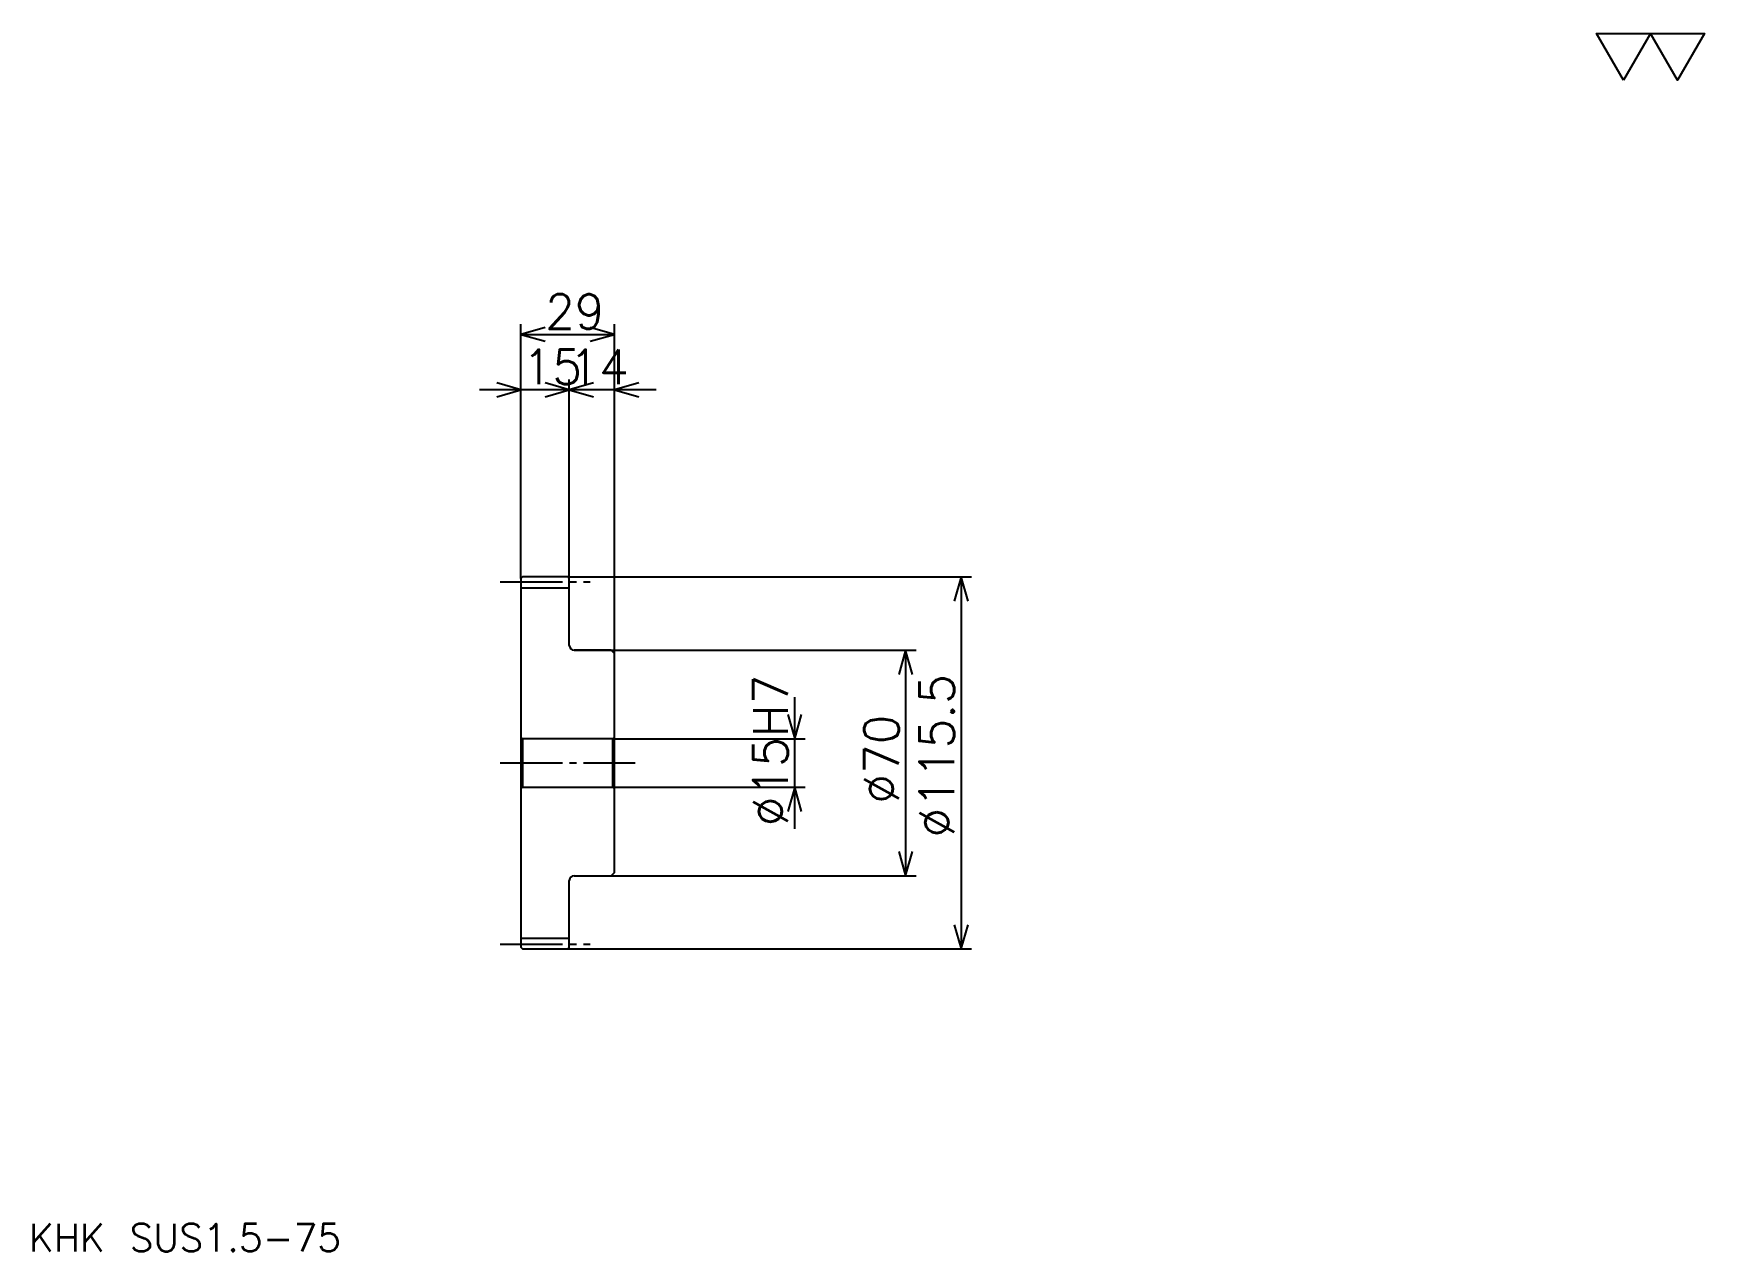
# Model space of a CAD drawing. Extents: x 23 to 542, y 24 to 402.
import ezdxf

# ---------------------------------------------------------------- set-up
doc = ezdxf.new("R2010")
doc.units = 0
doc.linetypes.add('DASHDOT', pattern=[25.826087, 19.369565, -2.152174, 2.152174, -2.152174])
doc.layers.get('0').update_dxf_attribs({"linetype": 'CONTINUOUS'})
doc.layers.add('DASHDOT', color=6, linetype='DASHDOT')
doc.styles.add('KANJI', font='TXT', dxfattribs={"bigfont": 'BIGFONT'})

msp = doc.modelspace()

# ---------------------------------------------------------------- linework, layer by layer
at = {"color": 5}
for p, q in [((174.32608, 233.152176), (174.32608, 311.706512)), ((203.32608, 233.152176), (203.32608, 311.706512)), ((174.32608, 308.478271), (203.32608, 308.478271)), ((202.23912, 291.260864), (161.41304, 291.260864)), ((216.23912, 291.260864), (176.41304, 291.260864)), ((189.32608, 233.152176), (189.32608, 294.489136)), ((174.32608, 232.652176), (174.32608, 233.152176)), ((188.82608, 233.152176), (203.32608, 233.152176)), ((189.32608, 232.652176), (189.32608, 233.152176)), ((203.32608, 233.152176), (314.163025, 233.152176)), ((203.32608, 209.402176), (203.32608, 233.152176)), ((310.934784, 233.152176), (310.934784, 117.652176)), ((190.82608, 210.402176), (203.32608, 210.402176)), ((203.32608, 210.402176), (296.945648, 210.402176)), ((293.717377, 210.402176), (293.717377, 140.402176)), ((259.282593, 154.989136), (259.282593, 195.815216)), ((203.32608, 182.902176), (262.510864, 182.902176)), ((203.32608, 167.902176), (262.510864, 167.902176)), ((190.82608, 140.402176), (203.32608, 140.402176)), ((203.32608, 140.402176), (296.945648, 140.402176)), ((188.82608, 117.652176), (203.32608, 117.652176)), ((203.32608, 117.652176), (314.163025, 117.652176))]:
    msp.add_line(p, q, dxfattribs=at)
at = {"color": 4}
for p, q in [((174.32608, 229.777176), (189.32608, 229.777176)), ((174.82608, 182.902176), (174.82608, 167.902176)), ((202.82608, 182.902176), (203.32608, 183.402176)), ((202.82608, 167.902176), (203.32608, 167.402176)), ((174.32608, 121.027176), (189.32608, 121.027176))]:
    msp.add_line(p, q, dxfattribs=at)
at = {"color": 7}
msp.add_lwpolyline([(516.521729, 387.391296), (508.128235, 401.940002), (541.702148, 401.940002), (533.308716, 387.391296), (524.915222, 401.940002), (516.521729, 387.391296)], dxfattribs=at)
at = {"color": 5}
for points in [[(181.858688, 310.630432), (174.32608, 308.478271), (181.858688, 306.32608)], [(195.793472, 306.32608), (203.32608, 308.478271), (195.793472, 310.630432)], [(166.793472, 289.108704), (174.32608, 291.260864), (166.793472, 293.413055)], [(181.793472, 289.108704), (189.32608, 291.260864), (181.793472, 293.413055)], [(196.858688, 293.413055), (189.32608, 291.260864), (196.858688, 289.108704)], [(210.858688, 293.413055), (203.32608, 291.260864), (210.858688, 289.108704)], [(313.086975, 225.619568), (310.934784, 233.152176), (308.782593, 225.619568)], [(295.869568, 202.869568), (293.717377, 210.402176), (291.565216, 202.869568)], [(257.130432, 190.434784), (259.282593, 182.902176), (261.434784, 190.434784)], [(261.434784, 160.369568), (259.282593, 167.902176), (257.130432, 160.369568)], [(291.565216, 147.934784), (293.717377, 140.402176), (295.869568, 147.934784)], [(308.782593, 125.184784), (310.934784, 117.652176), (313.086975, 125.184784)]]:
    msp.add_lwpolyline(points, dxfattribs=at)
at = {"color": 4}
for points in [[(189.32608, 211.902176), (189.32608, 232.652176), (188.82608, 233.152176), (174.82608, 233.152176), (174.32608, 232.652176), (174.32608, 167.402176)], [(190.82608, 140.402176), (202.32608, 140.402176), (203.32608, 141.402176), (203.32608, 209.402176), (202.32608, 210.402176), (190.82608, 210.402176)], [(174.32608, 167.402176), (174.82608, 167.902176), (202.82608, 167.902176), (202.82608, 182.902176), (174.82608, 182.902176), (174.32608, 183.402176)], [(174.32608, 167.402176), (174.32608, 118.152176), (174.82608, 117.652176), (188.82608, 117.652176), (189.32608, 118.152176), (189.32608, 138.902176)]]:
    msp.add_lwpolyline(points, dxfattribs=at)
for centre, start, end in [((190.82608, 211.902176), 180, 270), ((190.82608, 138.902176), 90, 180)]:
    msp.add_arc(centre, 1.5, start, end, dxfattribs=at)
at = {"layer": 'DASHDOT', "color": 7}
for p, q in [((167.869553, 231.652176), (195.782608, 231.652176)), ((167.869553, 175.402176), (209.782593, 175.402176)), ((167.869553, 119.152176), (195.782608, 119.152176))]:
    msp.add_line(p, q, dxfattribs=at)

# ---------------------------------------------------------------- texts
at = {"color": 7, "style": 'KANJI'}
for s, height, p in [('29', 10.76087, (181.831512, 310.200012)), ('15', 10.76087, (174.831512, 292.982605)), ('14', 10.76087, (189.331512, 292.982605)), ('KHK SUS1.5-75', 8.608696, (21.52174, 23.673914))]:
    msp.add_text(s, height=height, dxfattribs=at).set_placement(p)
for s, p in [('%%c15H7', (257.130432, 155.763596)), ('%%c115.5', (308.782593, 152.266296)), ('%%c70', (291.565216, 162.758148))]:
    msp.add_text(s, height=10.76087, rotation=90, dxfattribs=at).set_placement(p)

doc.saveas('drawing.dxf')
